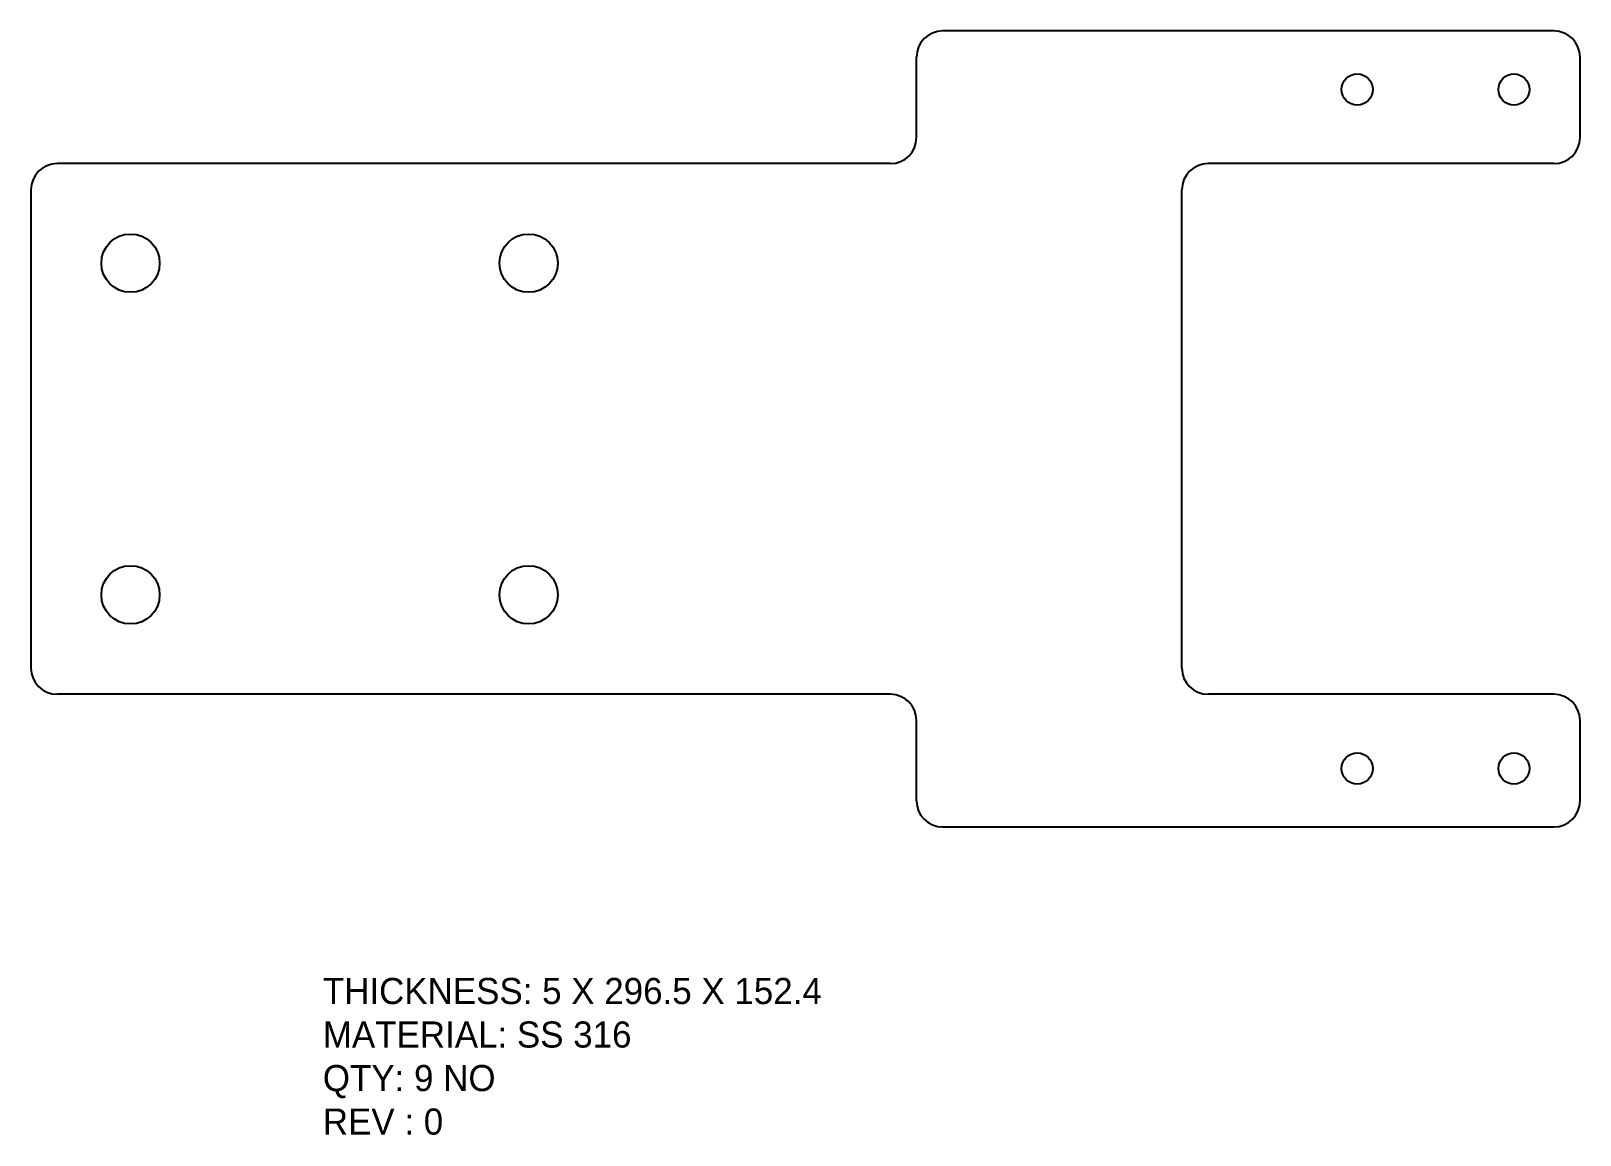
# Model space of a CAD drawing. Header units: inches. Extents: x 2250 to 2547, y 80 to 291.
import ezdxf

# ---------------------------------------------------------------- set-up
doc = ezdxf.new("R2010")
doc.units = ezdxf.units.IN
doc.header["$MEASUREMENT"] = 0
doc.layers.add('LaserCutting', color=3, linetype='Continuous')

msp = doc.modelspace()

# ---------------------------------------------------------------- linework, layer by layer
at = {"layer": 'LaserCutting'}
for p, q in [((2541.75, 290.99), (2424.75, 290.99)), ((2419.75, 270.59), (2419.75, 285.99)), ((2546.75, 270.59), (2546.75, 285.99)), ((2414.75, 265.59), (2255.25, 265.59)), ((2541.75, 265.59), (2475.55, 265.59)), ((2250.25, 260.59), (2250.25, 168.99)), ((2470.55, 168.99), (2470.55, 260.59)), ((2414.75, 163.99), (2255.25, 163.99)), ((2541.75, 163.99), (2475.55, 163.99)), ((2419.75, 143.59), (2419.75, 158.99)), ((2546.75, 143.59), (2546.75, 158.99)), ((2424.75, 138.59), (2541.75, 138.59))]:
    msp.add_line(p, q, dxfattribs=at)
for centre, radius in [((2504.1, 279.79), 2.98), ((2534.1, 279.79), 2.98), ((2269.3, 246.54), 5.58), ((2345.5, 246.54), 5.58), ((2269.3, 183.04), 5.58), ((2345.5, 183.04), 5.58), ((2504.1, 149.79), 2.98), ((2534.1, 149.79), 2.98)]:
    msp.add_circle(centre, radius, dxfattribs=at)
for centre, start, end in [((2424.75, 285.99), 90, 180), ((2541.75, 285.99), 0, 90), ((2414.75, 270.59), 270, 0), ((2541.75, 270.59), 270, 0), ((2255.25, 260.59), 90, 180), ((2475.55, 260.59), 90, 180), ((2255.25, 168.99), 180, 270), ((2475.55, 168.99), 180, 270), ((2414.75, 158.99), 0, 90), ((2541.75, 158.99), 0, 90), ((2424.75, 143.59), 180, 270), ((2541.75, 143.59), 270, 0)]:
    msp.add_arc(centre, 5, start, end, dxfattribs=at)

# ---------------------------------------------------------------- texts
at = {"layer": 'LaserCutting', "insert": (2306.11, 109.69), "char_height": 5, "width": 109.7281, "attachment_point": 1}
msp.add_mtext('{\\fCentury Gothic|b0|i0|c0|p18;THICKNESS: 5 X 296.5 X 152.4\\PMATERIAL: SS 316\\PQTY: 9 NO\\PREV : 0}', dxfattribs=at)

doc.saveas('drawing.dxf')
